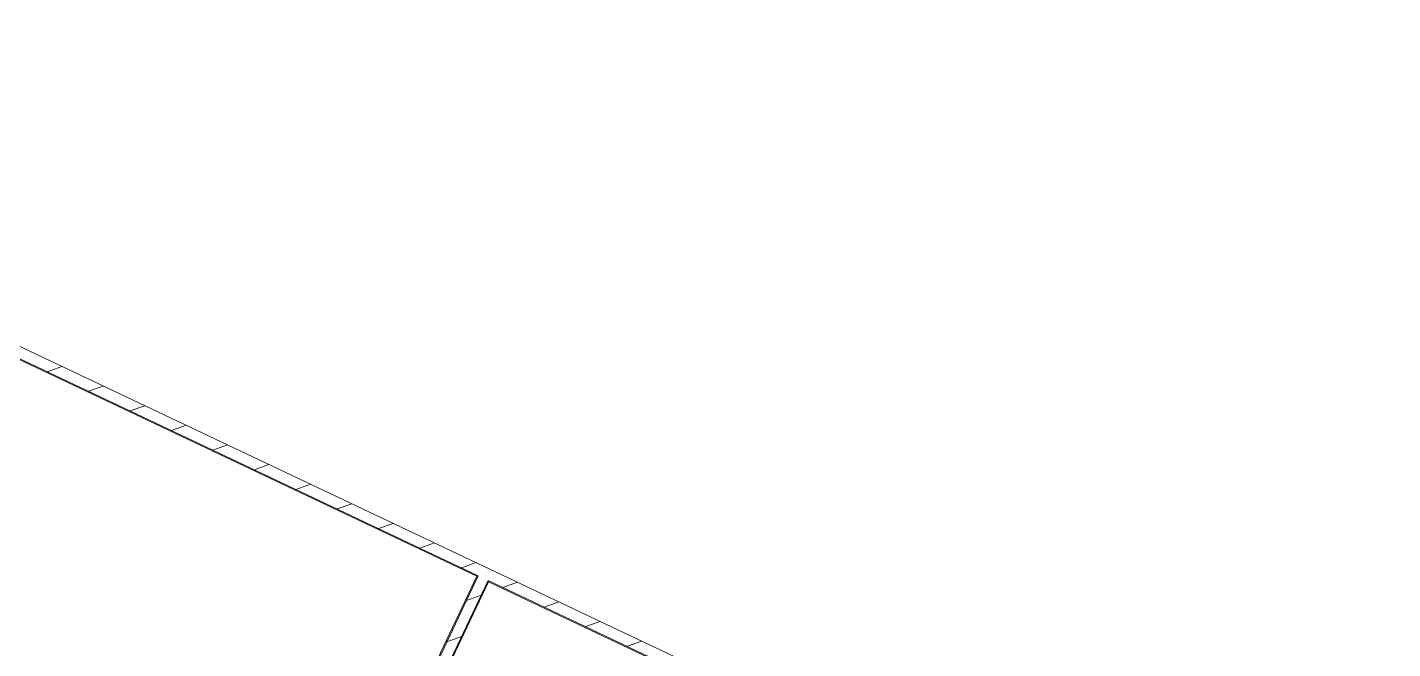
# Model space of a CAD drawing. Header units: metres. Extents: x 286532 to 329498, y 7396783 to 7466136.
# Drawn here: x 325781.35 to 325802.42, y 7397647.43 to 7397657.02 of the extents above; entities that cross this region are included whole.
import ezdxf

# ---------------------------------------------------------------- set-up
doc = ezdxf.new("R2010")
doc.units = ezdxf.units.M
doc.header["$LTSCALE"] = 10
doc.layers.get('0').update_dxf_attribs({"color": 255})
doc.layers.add('_  ARQ-AUX-001', color=1, linetype='Continuous', lineweight=5)
doc.layers.add('_AUXILIAR', color=7, linetype='Continuous', lineweight=30)

# ---------------------------------------------------------------- blocks, each defined once
blk = doc.blocks.new('ESTACAODRONE')
at = {"layer": '_  ARQ-AUX-001'}
for p, q in [((149.4208312352428, -168.4874122056807), (187.9880715914769, -187.2208361802623)), ((163.8383845278877, -175.6795031931251), (173.940045064548, -180.5862242328003)), ((163.8453232695465, -175.6995494859293), (173.9199987716274, -180.5931629734114)), ((167.3231528661415, -177.3721740225738), (167.5502291927905, -177.2935747564055)), ((167.9591962306243, -177.6811219769264), (168.1862761360286, -177.6025214720225)), ((168.5952395951072, -177.9900699312789), (168.8223230792667, -177.9114681876393)), ((169.2312829595901, -178.2990178856314), (169.4583700225049, -178.2204149032563)), ((169.8673263240729, -178.6079658399839), (170.094416965743, -178.5293616188731)), ((170.5033696885558, -178.9169137943365), (170.7304639089812, -178.83830833449)), ((171.1394130530387, -179.225861748689), (171.3665108522193, -179.1472550501069)), ((171.7754564175215, -179.5348097030415), (172.0025577954574, -179.4562017657238)), ((172.4114997820044, -179.8437576573941), (172.6386047386956, -179.7651484813407)), ((173.0475431464872, -180.1527056117466), (173.2746516819337, -180.0740951969576)), ((173.6835865109701, -180.4616535660991), (173.9106986251718, -180.3830419125745)), ((173.9199987716274, -180.5931629734114), (172.1772145238356, -184.1811017859727)), ((172.1944691057433, -184.1799104511738), (173.940045064548, -180.5862242328003)), ((172.3900210341671, -184.1664086505771), (174.0929602604592, -180.6605003587902)), ((172.4072756160749, -184.1652173148468), (174.099899002118, -180.6805466515943)), ((174.0929602604592, -180.6605003587902), (187.9137954657199, -187.3737513767555)), ((174.099899002118, -180.6805466515943), (187.9072416900308, -187.3872438929975)), ((174.319629875453, -180.7706015204517), (174.54674556841, -180.6919886281914)), ((173.7556677766118, -180.9658090428287), (173.982859098362, -180.8871699727289)), ((174.9556732399358, -181.0795494748042), (175.182792511648, -181.0009353438083)), ((175.5917166044187, -181.3884974291567), (175.8188394548862, -181.3098820594252)), ((173.4467198222866, -181.6018524073007), (173.6739111439839, -181.5232133372192)), ((176.2277599689015, -181.6974453835092), (176.4548863981243, -181.6188287750421))]:
    blk.add_line(p, q, dxfattribs=at)

msp = doc.modelspace()

# ---------------------------------------------------------------- hatches: boundary and pattern name
at = {"true_color": 0xc7c8ca, "transparency": 33554585}
h = msp.add_hatch(color=9, dxfattribs=at)
h.dxf.hatch_style = 1
edge = h.paths.add_edge_path(flags=17)
edge.add_line((325790.0735226213, 7397734.67766016), (325785.9323927848, 7397725.912165756))
edge.add_line((325785.9323927848, 7397725.912165756), (325782.7093856977, 7397727.434828392))
edge.add_arc((324589.4594356383, 7398283.744209212), 1316.558229059866, 334.2857714977699, 335.00442574012794, ccw=False)
edge.add_arc((325750.6665302786, 7397737.449563266), 35.29088016209248, 298.575962046057, 315.0391196846224, ccw=False)
edge.add_arc((325664.99061547, 7397898.480900479), 217.6941062931954, 294.35071983205427, 298.1059257641456, ccw=False)
edge.add_arc((325750.4188590042, 7397711.129368519), 11.7999999991149, 244.6772000939087, 291.53597668745437, ccw=False)
edge.add_line((325745.3717913929, 7397700.463201987), (325626.6594274847, 7397756.516840334))
edge.add_arc((325641.4665205635, 7397780.805911992), 28.4465992244239, 197.5252087172678, 238.63269810949652, ccw=False)
edge.add_line((325614.34028289, 7397772.23991893), (325596.3608602486, 7397822.673452049))
edge.add_line((325596.3608602486, 7397822.673452049), (325593.7456826678, 7397821.736449908))
edge.add_line((325593.7456826678, 7397821.736449908), (325590.5952728076, 7397830.529259314))
edge.add_line((325590.5952728076, 7397830.529259314), (325583.0624359138, 7397827.835494601))
edge.add_line((325583.0624359138, 7397827.835494601), (325598.2871906696, 7397780.984911129))
edge.add_arc((325581.6313068647, 7397777.612337251), 16.99390243241983, -27.409305437614705, 11.446794621133222, ccw=False)
edge.add_line((325596.7174845528, 7397769.789296752), (325590.0917240955, 7397755.764605783))
edge.add_arc((325564.4797332849, 7397765.980487031), 27.57423259051533, 298.0711945504558, 338.2543751509229, ccw=False)
edge.add_line((325577.4552939346, 7397741.649989116), (325549.6415609795, 7397730.903622619))
edge.add_line((325549.6415609795, 7397730.903622619), (325552.3333787889, 7397723.352886127))
edge.add_line((325552.3333787889, 7397723.352886127), (325559.0661430414, 7397725.765194402))
edge.add_line((325559.0661430414, 7397725.765194402), (325560.083847941, 7397722.910461255))
edge.add_line((325560.083847941, 7397722.910461255), (325575.9089333582, 7397728.580492622))
edge.add_line((325575.9089333582, 7397728.580492622), (325592.0058937733, 7397734.347935139))
edge.add_arc((325596.4361216662, 7397717.202531068), 17.70852337038531, 63.714828337742006, 104.4878615349169, ccw=False)
edge.add_line((325604.2781493216, 7397733.080012046), (325751.2731117486, 7397663.679344781))
edge.add_arc((325737.0236401027, 7397635.13802675), 31.90069399144977, 40.33374494317138, 63.4689852969027, ccw=False)
edge.add_line((325761.3411328419, 7397655.785395202), (325777.4526656764, 7397632.455911997))
edge.add_line((325777.4526656764, 7397632.455911997), (325786.458569375, 7397638.675463107))
edge.add_line((325786.458569375, 7397638.675463107), (325772.0375623168, 7397659.428200791))
edge.add_arc((325786.1900989813, 7397669.262750535), 17.2340553184531, 162.6633486420313, 214.7953058882391, ccw=False)
edge.add_arc((326382.6716017837, 7397402.318218326), 670.6071444763546, 154.2606965419587, 156.0636244513231, ccw=False)
edge.add_arc((328387.6302165384, 7396464.678045448), 2883.946189031026, 154.5114808855951, 154.7792504945086, ccw=False)
edge.add_arc((324538.1433844751, 7398302.985549253), 1381.958187364982, 334.3938467270593, 335.1320574766111)
edge.add_line((325791.9656423118, 7397721.833093027), (325796.5813537847, 7397731.603130355))
edge.add_line((325796.5813537847, 7397731.603130355), (325790.0735226213, 7397734.67766016))
edge = h.paths.add_edge_path(flags=17)
edge.add_line((325790.0735226213, 7397734.67766016), (325785.9323927848, 7397725.912165756))
edge.add_line((325796.5813537847, 7397731.603130355), (325790.0735226213, 7397734.67766016))
edge.add_line((325791.9656423118, 7397721.833093027), (325796.5813537847, 7397731.603130355))
edge.add_arc((324538.1433844751, 7398302.985549253), 1381.958187364982, 334.3938467270593, 335.1320574766111)
edge.add_arc((328387.6302165384, 7396464.678045448), 2883.946189031025, 154.5114808855951, 154.7792504945086)
edge.add_arc((326382.6716017837, 7397402.318218326), 670.6071444763506, 154.2606965419587, 156.0636244513231)
edge.add_arc((325786.1900989816, 7397669.262750535), 17.23405531876808, 162.6633486416853, 214.7953058875765)
edge.add_line((325786.458569375, 7397638.675463107), (325772.0375623168, 7397659.428200791))
edge.add_line((325777.4526656764, 7397632.455911997), (325786.458569375, 7397638.675463107))
edge.add_line((325761.3411328419, 7397655.785395202), (325777.4526656764, 7397632.455911997))
edge.add_arc((325737.0236401025, 7397635.138026749), 31.90069399232835, 40.33374494397282, 63.46898529746282)
edge.add_line((325604.2781493216, 7397733.080012046), (325751.2731117486, 7397663.679344781))
edge.add_arc((325596.4361216662, 7397717.202531069), 17.70852336954732, 63.7148283364076, 104.4878615356707)
edge.add_line((325575.9089333582, 7397728.580492622), (325592.0058937733, 7397734.347935139))
edge.add_line((325560.083847941, 7397722.910461255), (325575.9089333582, 7397728.580492622))
edge.add_line((325559.0661430414, 7397725.765194402), (325560.083847941, 7397722.910461255))
edge.add_line((325552.3333787889, 7397723.352886127), (325559.0661430414, 7397725.765194402))
edge.add_line((325549.6415609795, 7397730.903622619), (325552.3333787889, 7397723.352886127))
edge.add_line((325577.4552939346, 7397741.649989116), (325549.6415609795, 7397730.903622619))
edge.add_arc((325564.479733285, 7397765.980487031), 27.57423259049679, 298.0711945498155, 338.2543751508781)
edge.add_line((325596.7174845528, 7397769.789296752), (325590.0917240955, 7397755.764605783))
edge.add_arc((325581.6313068647, 7397777.612337251), 16.99390243246559, 332.590694562024, 371.4467946210942)
edge.add_line((325583.0624359138, 7397827.835494601), (325598.2871906696, 7397780.984911129))
edge.add_line((325590.5952728076, 7397830.529259314), (325583.0624359138, 7397827.835494601))
edge.add_line((325593.7456826678, 7397821.736449908), (325590.5952728076, 7397830.529259314))
edge.add_line((325596.3608602486, 7397822.673452049), (325593.7456826678, 7397821.736449908))
edge.add_line((325614.34028289, 7397772.23991893), (325596.3608602486, 7397822.673452049))
edge.add_arc((325641.4665205634, 7397780.805911991), 28.44659922383428, 197.5252087157615, 238.6326981083199)
edge.add_line((325745.3717913929, 7397700.463201987), (325626.6594274847, 7397756.516840334))
edge.add_arc((325750.4188590042, 7397711.129368519), 11.79999999907486, 244.6772000939087, 291.5359766874544)
edge.add_arc((325664.99061547, 7397898.480900479), 217.6941062931951, 294.3507198320543, 298.1059257641456)
edge.add_arc((325750.6665302786, 7397737.449563266), 35.29088016209649, 298.575962046057, 315.0391196846224)
edge.add_arc((324589.4594356383, 7398283.744209212), 1316.558229059864, 334.2857714977699, 335.0044257401279)
edge.add_line((325785.9323927848, 7397725.912165756), (325782.7093856977, 7397727.434828392))
h.paths.add_polyline_path([(325796.5813537847, 7397731.603130355), (325790.0735226213, 7397734.67766016)], flags=0)

# ---------------------------------------------------------------- block references
at = {"layer": '_AUXILIAR', "rotation": 0.5795468206332073}
msp.add_blockref('ESTACAODRONE', (325612.5476227902, 7397827.373914379), dxfattribs=at)

doc.saveas('drawing.dxf')
